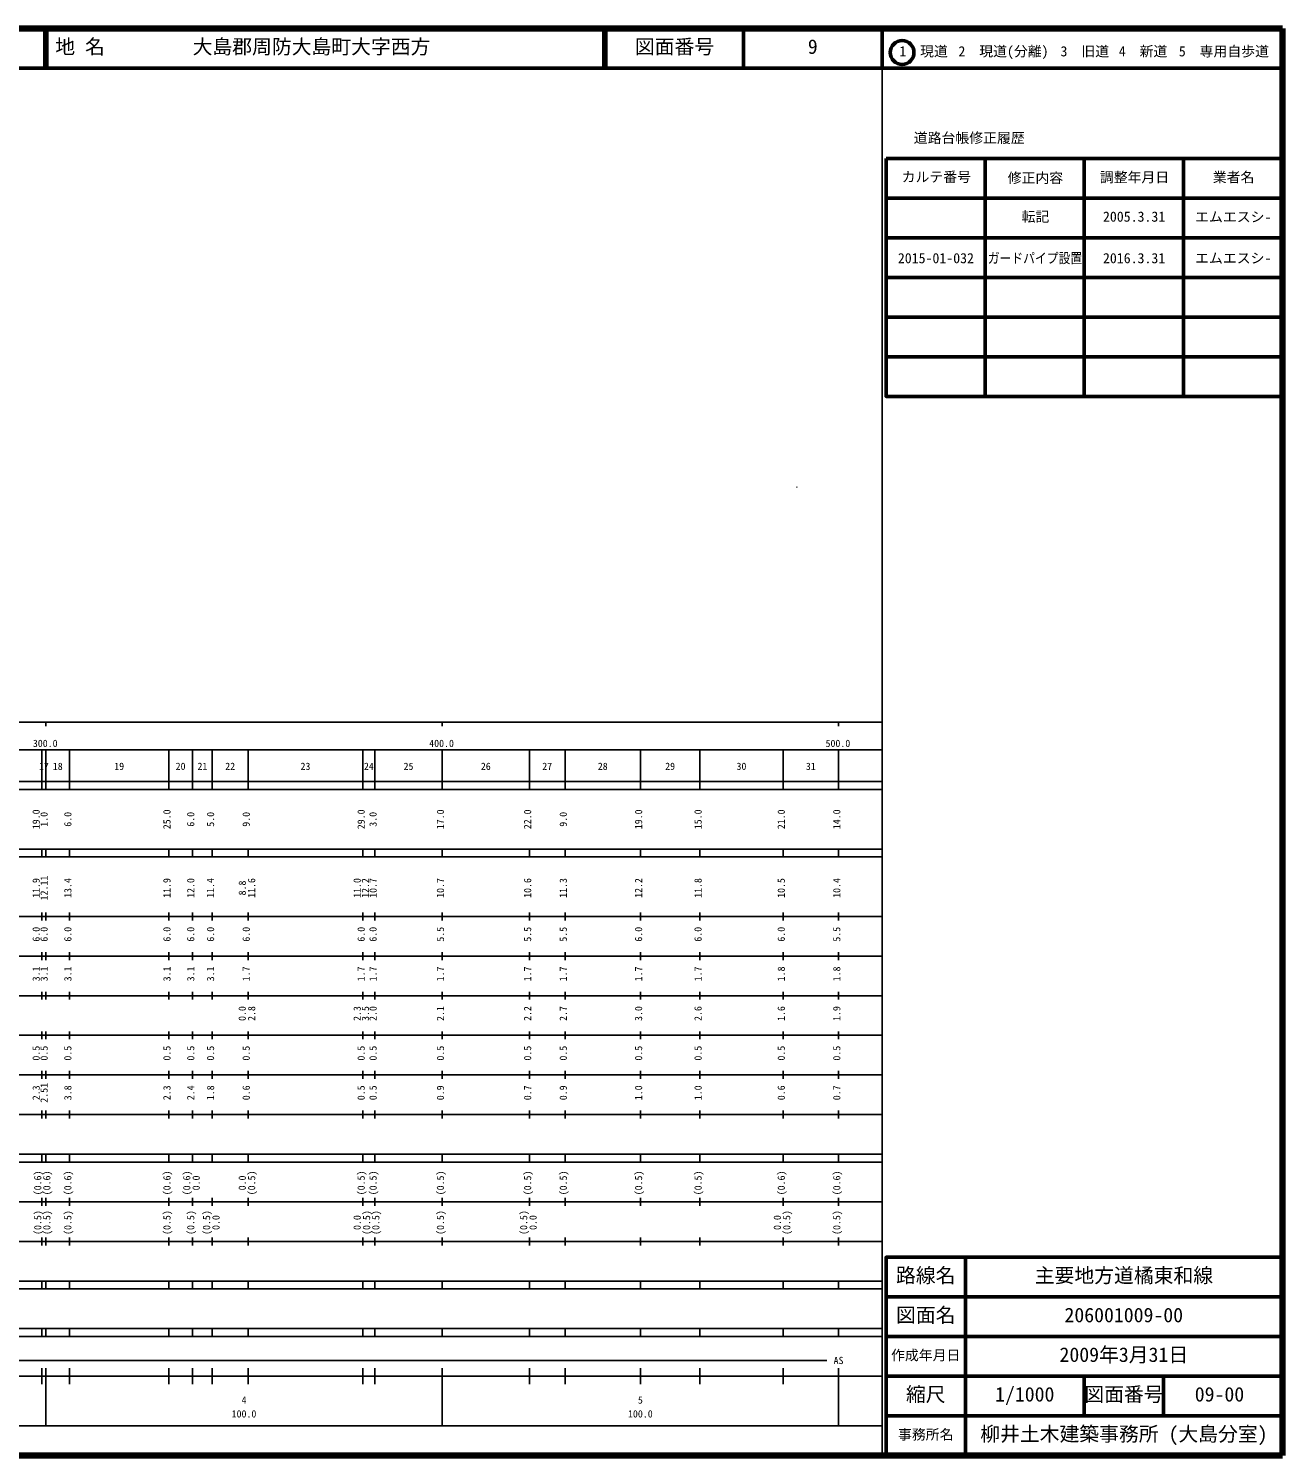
# Model space of a CAD drawing. Units: millimetres on the paper. Extents: x 40 to 680, y 20 to 380.
# Drawn here: x 363.6 to 680, y 20 to 380 of the extents above; entities that cross this region are included whole.
import ezdxf
from ezdxf.enums import TextEntityAlignment as Align

# ---------------------------------------------------------------- set-up
doc = ezdxf.new("R2010")
doc.units = ezdxf.units.MM
for name, color, linetype, lineweight in [('M-OTRS', 6, 'Continuous', 25), ('M-TTL', 2, 'Continuous', 140), ('M-TTL-BAND', 7, 'Continuous', 25), ('M-TTL-FRAM', 2, 'Continuous', 50), ('M-TTL-LINE', 7, 'Continuous', 50)]:
    doc.layers.add(name, color=color, linetype=linetype, lineweight=lineweight)
doc.layers.add('M-TTL-TXT', color=7, linetype='Continuous')
doc.styles.add('ＭＳ ゴシック', font='')
doc.styles.get('ＭＳ ゴシック').set_extended_font_data('MS Gothic')

msp = doc.modelspace()

# ---------------------------------------------------------------- linework, layer by layer
at = {"layer": 'M-OTRS'}
for radius in [0.0313, 0.025, 0.0188, 0.0125, 0.0063]:
    msp.add_circle((557.506, 264.301), radius, dxfattribs=at)
at = {"layer": 'M-TTL'}
for p, q in [((680, 380), (40, 380)), ((680, 20), (680, 380)), ((40, 20), (680, 20))]:
    msp.add_line(p, q, dxfattribs=at)
at = {"layer": 'M-TTL-BAND'}
for p, q in [((579, 20), (579, 370)), ((40, 205), (579, 205)), ((368, 205), (368, 204)), ((468, 205), (468, 204)), ((568, 205), (568, 204)), ((68, 198), (579, 198)), ((367, 188), (367, 198)), ((368, 188), (368, 198)), ((374, 188), (374, 198)), ((399, 188), (399, 198)), ((405, 188), (405, 198)), ((410, 188), (410, 198)), ((419, 188), (419, 198)), ((448, 188), (448, 198)), ((451, 188), (451, 198)), ((468, 188), (468, 198)), ((490, 188), (490, 198)), ((499, 188), (499, 198)), ((518, 188), (518, 198)), ((533, 188), (533, 198)), ((554, 188), (554, 198)), ((568, 188), (568, 198)), ((40, 190), (579, 190)), ((40, 188), (579, 188)), ((40, 173), (579, 173)), ((367, 171), (367, 173)), ((368, 171), (368, 173)), ((374, 171), (374, 173)), ((399, 171), (399, 173)), ((405, 171), (405, 173)), ((410, 171), (410, 173)), ((419, 171), (419, 173)), ((448, 171), (448, 173)), ((451, 171), (451, 173)), ((468, 171), (468, 173)), ((490, 171), (490, 173)), ((499, 171), (499, 173)), ((518, 171), (518, 173)), ((533, 171), (533, 173)), ((554, 171), (554, 173)), ((568, 171), (568, 173)), ((40, 171), (579, 171)), ((40, 156), (579, 156)), ((367, 155), (367, 157)), ((368, 155), (368, 157)), ((374, 155), (374, 157)), ((399, 155), (399, 157)), ((405, 155), (405, 157)), ((410, 155), (410, 157)), ((419, 155), (419, 157)), ((448, 155), (448, 157)), ((451, 155), (451, 157)), ((468, 155), (468, 157)), ((490, 155), (490, 157)), ((499, 155), (499, 157)), ((518, 155), (518, 157)), ((533, 155), (533, 157)), ((554, 155), (554, 157)), ((568, 155), (568, 157)), ((46, 146), (579, 146)), ((367, 145), (367, 147)), ((368, 145), (368, 147)), ((374, 145), (374, 147)), ((399, 145), (399, 147)), ((405, 145), (405, 147)), ((410, 145), (410, 147)), ((419, 145), (419, 147)), ((448, 145), (448, 147)), ((451, 145), (451, 147)), ((468, 145), (468, 147)), ((490, 145), (490, 147)), ((499, 145), (499, 147)), ((518, 145), (518, 147)), ((533, 145), (533, 147)), ((554, 145), (554, 147)), ((568, 145), (568, 147)), ((367, 135), (367, 137)), ((368, 135), (368, 137)), ((374, 135), (374, 137)), ((399, 135), (399, 137)), ((405, 135), (405, 137)), ((410, 135), (410, 137)), ((419, 135), (419, 137)), ((448, 135), (448, 137)), ((451, 135), (451, 137)), ((468, 135), (468, 137)), ((490, 135), (490, 137)), ((499, 135), (499, 137)), ((518, 135), (518, 137)), ((533, 135), (533, 137)), ((554, 135), (554, 137)), ((568, 135), (568, 137)), ((52, 136), (579, 136)), ((46, 126), (579, 126)), ((367, 125), (367, 127)), ((368, 125), (368, 127)), ((374, 125), (374, 127)), ((399, 125), (399, 127)), ((405, 125), (405, 127)), ((410, 125), (410, 127)), ((419, 125), (419, 127)), ((448, 125), (448, 127)), ((451, 125), (451, 127)), ((468, 125), (468, 127)), ((490, 125), (490, 127)), ((499, 125), (499, 127)), ((518, 125), (518, 127)), ((533, 125), (533, 127)), ((554, 125), (554, 127)), ((568, 125), (568, 127)), ((52, 116), (579, 116)), ((367, 115), (367, 117)), ((368, 115), (368, 117)), ((374, 115), (374, 117)), ((399, 115), (399, 117)), ((405, 115), (405, 117)), ((410, 115), (410, 117)), ((419, 115), (419, 117)), ((448, 115), (448, 117)), ((451, 115), (451, 117)), ((468, 115), (468, 117)), ((490, 115), (490, 117)), ((499, 115), (499, 117)), ((518, 115), (518, 117)), ((533, 115), (533, 117)), ((554, 115), (554, 117)), ((568, 115), (568, 117)), ((46, 106), (579, 106)), ((367, 105), (367, 107)), ((368, 105), (368, 107)), ((374, 105), (374, 107)), ((399, 105), (399, 107)), ((405, 105), (405, 107)), ((410, 105), (410, 107)), ((419, 105), (419, 107)), ((448, 105), (448, 107)), ((451, 105), (451, 107)), ((468, 105), (468, 107)), ((490, 105), (490, 107)), ((499, 105), (499, 107)), ((518, 105), (518, 107)), ((533, 105), (533, 107)), ((554, 105), (554, 107)), ((568, 105), (568, 107)), ((40, 96), (579, 96)), ((40, 94), (579, 94)), ((367, 94), (367, 96)), ((368, 94), (368, 96)), ((374, 94), (374, 96)), ((399, 94), (399, 96)), ((405, 94), (405, 96)), ((410, 94), (410, 96)), ((419, 94), (419, 96)), ((448, 94), (448, 96)), ((451, 94), (451, 96)), ((468, 94), (468, 96)), ((490, 94), (490, 96)), ((499, 94), (499, 96)), ((518, 94), (518, 96)), ((533, 94), (533, 96)), ((554, 94), (554, 96)), ((568, 94), (568, 96)), ((49, 84), (579, 84)), ((367, 83), (367, 85)), ((368, 83), (368, 85)), ((374, 83), (374, 85)), ((399, 83), (399, 85)), ((405, 83), (405, 85)), ((410, 83), (410, 85)), ((419, 83), (419, 85)), ((448, 83), (448, 85)), ((451, 83), (451, 85)), ((468, 83), (468, 85)), ((490, 83), (490, 85)), ((499, 83), (499, 85)), ((518, 83), (518, 85)), ((533, 83), (533, 85)), ((554, 83), (554, 85)), ((568, 83), (568, 85)), ((40, 74), (579, 74)), ((367, 73), (367, 75)), ((368, 73), (368, 75)), ((374, 73), (374, 75)), ((399, 73), (399, 75)), ((405, 73), (405, 75)), ((410, 73), (410, 75)), ((419, 73), (419, 75)), ((448, 73), (448, 75)), ((451, 73), (451, 75)), ((468, 73), (468, 75)), ((490, 73), (490, 75)), ((499, 73), (499, 75)), ((518, 73), (518, 75)), ((533, 73), (533, 75)), ((554, 73), (554, 75)), ((568, 73), (568, 75)), ((40, 64), (579, 64)), ((40, 62), (579, 62)), ((367, 62), (367, 64)), ((368, 62), (368, 64)), ((374, 62), (374, 64)), ((399, 62), (399, 64)), ((405, 62), (405, 64)), ((410, 62), (410, 64)), ((419, 62), (419, 64)), ((448, 62), (448, 64)), ((451, 62), (451, 64)), ((468, 62), (468, 64)), ((490, 62), (490, 64)), ((499, 62), (499, 64)), ((518, 62), (518, 64)), ((533, 62), (533, 64)), ((554, 62), (554, 64)), ((568, 62), (568, 64)), ((40, 52), (579, 52)), ((367, 50), (367, 52)), ((368, 50), (368, 52)), ((374, 50), (374, 52)), ((399, 50), (399, 52)), ((405, 50), (405, 52)), ((410, 50), (410, 52)), ((419, 50), (419, 52)), ((448, 50), (448, 52)), ((451, 50), (451, 52)), ((468, 50), (468, 52)), ((490, 50), (490, 52)), ((499, 50), (499, 52)), ((518, 50), (518, 52)), ((533, 50), (533, 52)), ((554, 50), (554, 52)), ((568, 50), (568, 52)), ((40, 50), (579, 50)), ((71, 44), (565, 44)), ((40, 40), (579, 40)), ((367, 38), (367, 42)), ((368, 27.5), (368, 42)), ((374, 38), (374, 42)), ((399, 38), (399, 42)), ((405, 38), (405, 42)), ((410, 38), (410, 42)), ((419, 38), (419, 42)), ((448, 38), (448, 42)), ((451, 38), (451, 42)), ((468, 27.5), (468, 42)), ((490, 38), (490, 42)), ((499, 38), (499, 42)), ((518, 38), (518, 42)), ((533, 38), (533, 42)), ((554, 38), (554, 42)), ((568, 27.5), (568, 42)), ((68, 27.5), (579, 27.5))]:
    msp.add_line(p, q, dxfattribs=at)
at = {"layer": 'M-TTL-FRAM'}
msp.add_line((580, 347.197), (680, 347.197), dxfattribs=at)
for points in [[(580, 347.197), (580, 287.197), (680, 287.197)], [(680, 70), (580, 70), (580, 20)]]:
    msp.add_lwpolyline(points, dxfattribs=at)
at = {"layer": 'M-TTL-LINE'}
for p, q in [((367.75, 380), (367.75, 370)), ((368.25, 380), (368.25, 370)), ((508.747, 380), (508.747, 370)), ((509.247, 380), (509.247, 370)), ((543.996, 380), (543.996, 370)), ((579, 380), (579, 370)), ((40, 370), (680, 370)), ((605, 347.197), (605, 287.197)), ((630, 347.197), (630, 287.197)), ((655, 347.197), (655, 287.197)), ((580, 337.197), (680, 337.197)), ((580, 327.197), (680, 327.197)), ((580, 317.197), (680, 317.197)), ((580, 307.197), (680, 307.197)), ((580, 297.197), (680, 297.197)), ((600, 70), (600, 20)), ((680, 60), (580, 60)), ((680, 50), (580, 50)), ((680, 40), (580, 40)), ((630, 40), (630, 30)), ((650, 40), (650, 30)), ((680, 30), (580, 30))]:
    msp.add_line(p, q, dxfattribs=at)
msp.add_circle((584.031, 373.958), 3, dxfattribs=at)

# ---------------------------------------------------------------- texts
at = {"layer": 'M-TTL-BAND', "style": 'ＭＳ ゴシック'}
for s, p in [('300.0', (364.719, 198.195)), ('400.0', (464.719, 198.195)), ('500.0', (564.719, 198.195)), ('17', (366.25, 192.405)), ('18', (369.75, 192.405)), ('19', (385.25, 192.405)), ('20', (400.75, 192.405)), ('21', (406.25, 192.405)), ('22', (413.25, 192.405)), ('23', (432.25, 192.405)), ('24', (448.25, 192.405)), ('25', (458.25, 192.405)), ('26', (477.75, 192.405)), ('27', (493.25, 192.405)), ('28', (507.25, 192.405)), ('29', (524.25, 192.405)), ('30', (542.25, 192.405)), ('31', (559.75, 192.405)), ('AS', (566.75, 42.5)), ('4', (417.375, 32.523)), ('5', (517.375, 32.523)), ('100.0', (414.875, 29.033)), ('100.0', (514.875, 29.033))]:
    msp.add_text(s, height=1.833, dxfattribs=at).set_placement(p, align=Align.BOTTOM_LEFT)
for s, p in [('19.0', (367, 178)), ('1.0', (369, 178.625)), ('6.0', (375, 178.625)), ('25.0', (400, 178)), ('6.0', (406, 178.625)), ('5.0', (411, 178.625)), ('9.0', (420, 178.625)), ('29.0', (449, 178)), ('3.0', (452, 178.625)), ('17.0', (469, 178)), ('22.0', (491, 178)), ('9.0', (500, 178.625)), ('19.0', (519, 178)), ('15.0', (534, 178)), ('21.0', (555, 178)), ('14.0', (569, 178)), ('12.11', (369, 160.049)), ('11.9', (367, 160.674)), ('13.4', (375, 160.674)), ('11.9', (400, 160.674)), ('12.0', (406, 160.674)), ('11.4', (411, 160.674)), ('8.8', (419, 161.299)), ('11.6', (421.37, 160.674)), ('11.0', (448, 160.674)), ('12.2', (450.07, 160.674)), ('10.7', (452, 160.674)), ('10.7', (469, 160.674)), ('10.6', (491, 160.674)), ('11.3', (500, 160.674)), ('12.2', (519, 160.674)), ('11.8', (534, 160.674)), ('10.5', (555, 160.674)), ('10.4', (569, 160.674)), ('6.0', (367, 149.625)), ('6.0', (369, 149.625)), ('6.0', (375, 149.625)), ('6.0', (400, 149.625)), ('6.0', (406, 149.625)), ('6.0', (411, 149.625)), ('6.0', (420, 149.625)), ('6.0', (449, 149.625)), ('6.0', (452, 149.625)), ('5.5', (469, 149.625)), ('5.5', (491, 149.625)), ('5.5', (500, 149.625)), ('6.0', (519, 149.625)), ('6.0', (534, 149.625)), ('6.0', (555, 149.625)), ('5.5', (569, 149.625)), ('3.1', (367, 139.625)), ('3.1', (369, 139.625)), ('3.1', (375, 139.625)), ('3.1', (400, 139.625)), ('3.1', (406, 139.625)), ('3.1', (411, 139.625)), ('1.7', (420, 139.625)), ('1.7', (449, 139.625)), ('1.7', (452, 139.625)), ('1.7', (469, 139.625)), ('1.7', (491, 139.625)), ('1.7', (500, 139.625)), ('1.7', (519, 139.625)), ('1.7', (534, 139.625)), ('1.8', (555, 139.625)), ('1.8', (569, 139.625)), ('0.0', (419, 129.625)), ('2.8', (421.37, 129.625)), ('2.3', (448, 129.625)), ('3.5', (450.07, 129.625)), ('2.0', (452, 129.625)), ('2.1', (469, 129.625)), ('2.2', (491, 129.625)), ('2.7', (500, 129.625)), ('3.0', (519, 129.625)), ('2.6', (534, 129.625)), ('1.6', (555, 129.625)), ('1.9', (569, 129.625)), ('0.5', (367, 119.625)), ('0.5', (369, 119.625)), ('0.5', (375, 119.625)), ('0.5', (400, 119.625)), ('0.5', (406, 119.625)), ('0.5', (411, 119.625)), ('0.5', (420, 119.625)), ('0.5', (449, 119.625)), ('0.5', (452, 119.625)), ('0.5', (469, 119.625)), ('0.5', (491, 119.625)), ('0.5', (500, 119.625)), ('0.5', (519, 119.625)), ('0.5', (534, 119.625)), ('0.5', (555, 119.625)), ('0.5', (569, 119.625)), ('2.3', (367, 109.625)), ('2.51', (369, 109)), ('3.8', (375, 109.625)), ('2.3', (400, 109.625)), ('2.4', (406, 109.625)), ('1.8', (411, 109.625)), ('0.6', (420, 109.625)), ('0.5', (449, 109.625)), ('0.5', (452, 109.625)), ('0.9', (469, 109.625)), ('0.7', (491, 109.625)), ('0.9', (500, 109.625)), ('1.0', (519, 109.625)), ('1.0', (534, 109.625)), ('0.6', (555, 109.625)), ('0.7', (569, 109.625)), ('(0.6)', (367.4, 85.639)), ('(0.6)', (369.7, 85.639)), ('(0.6)', (375, 85.639)), ('(0.6)', (400, 85.639)), ('(0.6)', (405, 85.639)), ('0.0', (407.37, 86.889)), ('0.0', (419, 86.889)), ('(0.5)', (421.37, 85.639)), ('(0.5)', (449, 85.639)), ('(0.5)', (452, 85.639)), ('(0.5)', (469, 85.639)), ('(0.5)', (491, 85.639)), ('(0.5)', (500, 85.639)), ('(0.5)', (519, 85.639)), ('(0.5)', (534, 85.639)), ('(0.6)', (555, 85.639)), ('(0.6)', (569, 85.639)), ('(0.5)', (367.4, 75.639)), ('(0.5)', (369.7, 75.639)), ('(0.5)', (375, 75.639)), ('(0.5)', (400, 75.639)), ('(0.5)', (406, 75.639)), ('(0.5)', (410, 75.639)), ('0.0', (412.37, 76.889)), ('0.0', (448, 76.889)), ('(0.5)', (450.37, 75.639)), ('(0.5)', (452.7, 75.639)), ('(0.5)', (469, 75.639)), ('(0.5)', (490, 75.639)), ('0.0', (492.37, 76.889)), ('0.0', (554, 76.889)), ('(0.5)', (556.37, 75.639)), ('(0.5)', (569, 75.639))]:
    msp.add_text(s, height=1.833, rotation=90, dxfattribs=at).set_placement(p, align=Align.BOTTOM_LEFT)
at = {"layer": 'M-TTL-TXT', "style": 'ＭＳ ゴシック'}
for s, height, p in [('地 名', 3.666, (370.38, 372.5)), ('大島郡周防大島町大字西方', 3.666, (405.024, 372.5)), ('図面番号', 3.666, (516.621, 372.5)), ('9', 3.666, (560.246, 372.5)), ('1\u3000現道', 2.566, (583.323, 372.208)), ('2\u3000現道(分離)', 2.566, (598.244, 372.208)), ('3\u3000旧道', 2.566, (623.996, 372.208)), ('4\u3000新道', 2.566, (638.699, 372.208)), ('5\u3000専用自歩道', 2.566, (653.853, 372.208)), ('道路台帳修正履歴', 2.566, (586.968, 350.363)), ('カルテ番号', 2.566, (583.925, 340.527)), ('修正内容', 2.566, (610.675, 340.273)), ('調整年月日', 2.566, (633.925, 340.447)), ('業者名', 2.566, (662.425, 340.447)), ('転記', 2.566, (614.175, 330.495)), ('2005.3.31', 2.566, (634.712, 330.495)), ('エムエスシ-', 2.566, (657.962, 330.439)), ('2015-01-032', 2.566, (582.962, 320.022)), ('2016.3.31', 2.566, (634.712, 320.022)), ('エムエスシ-', 2.566, (657.962, 320.022)), ('路線名', 3.666, (582.5, 62.5)), ('主要地方道橘東和線', 3.666, (617.5, 62.5)), ('図面名', 3.666, (582.5, 52.5)), ('206001009-00', 3.666, (625, 52.5)), ('作成年月日', 2.566, (581.25, 43.25)), ('2009年3月31日', 3.666, (623.75, 42.5)), ('縮尺', 3.666, (585, 32.5)), ('1/1000', 3.666, (607.5, 32.5)), ('図面番号', 3.666, (630, 32.5)), ('09-00', 3.666, (657.875, 32.5)), ('事務所名', 2.566, (583, 23.25)), ('柳井土木建築事務所 (大島分室)', 3.666, (603.75, 22.5))]:
    msp.add_text(s, height=height, dxfattribs=at).set_placement(p, align=Align.BOTTOM_LEFT)
at = {"layer": 'M-TTL-TXT', "style": 'ＭＳ ゴシック', "width": 0.85}
msp.add_text('ガードパイプ設置', height=2.566, dxfattribs=at).set_placement((605.65, 320.022), align=Align.BOTTOM_LEFT)

doc.saveas('drawing.dxf')
